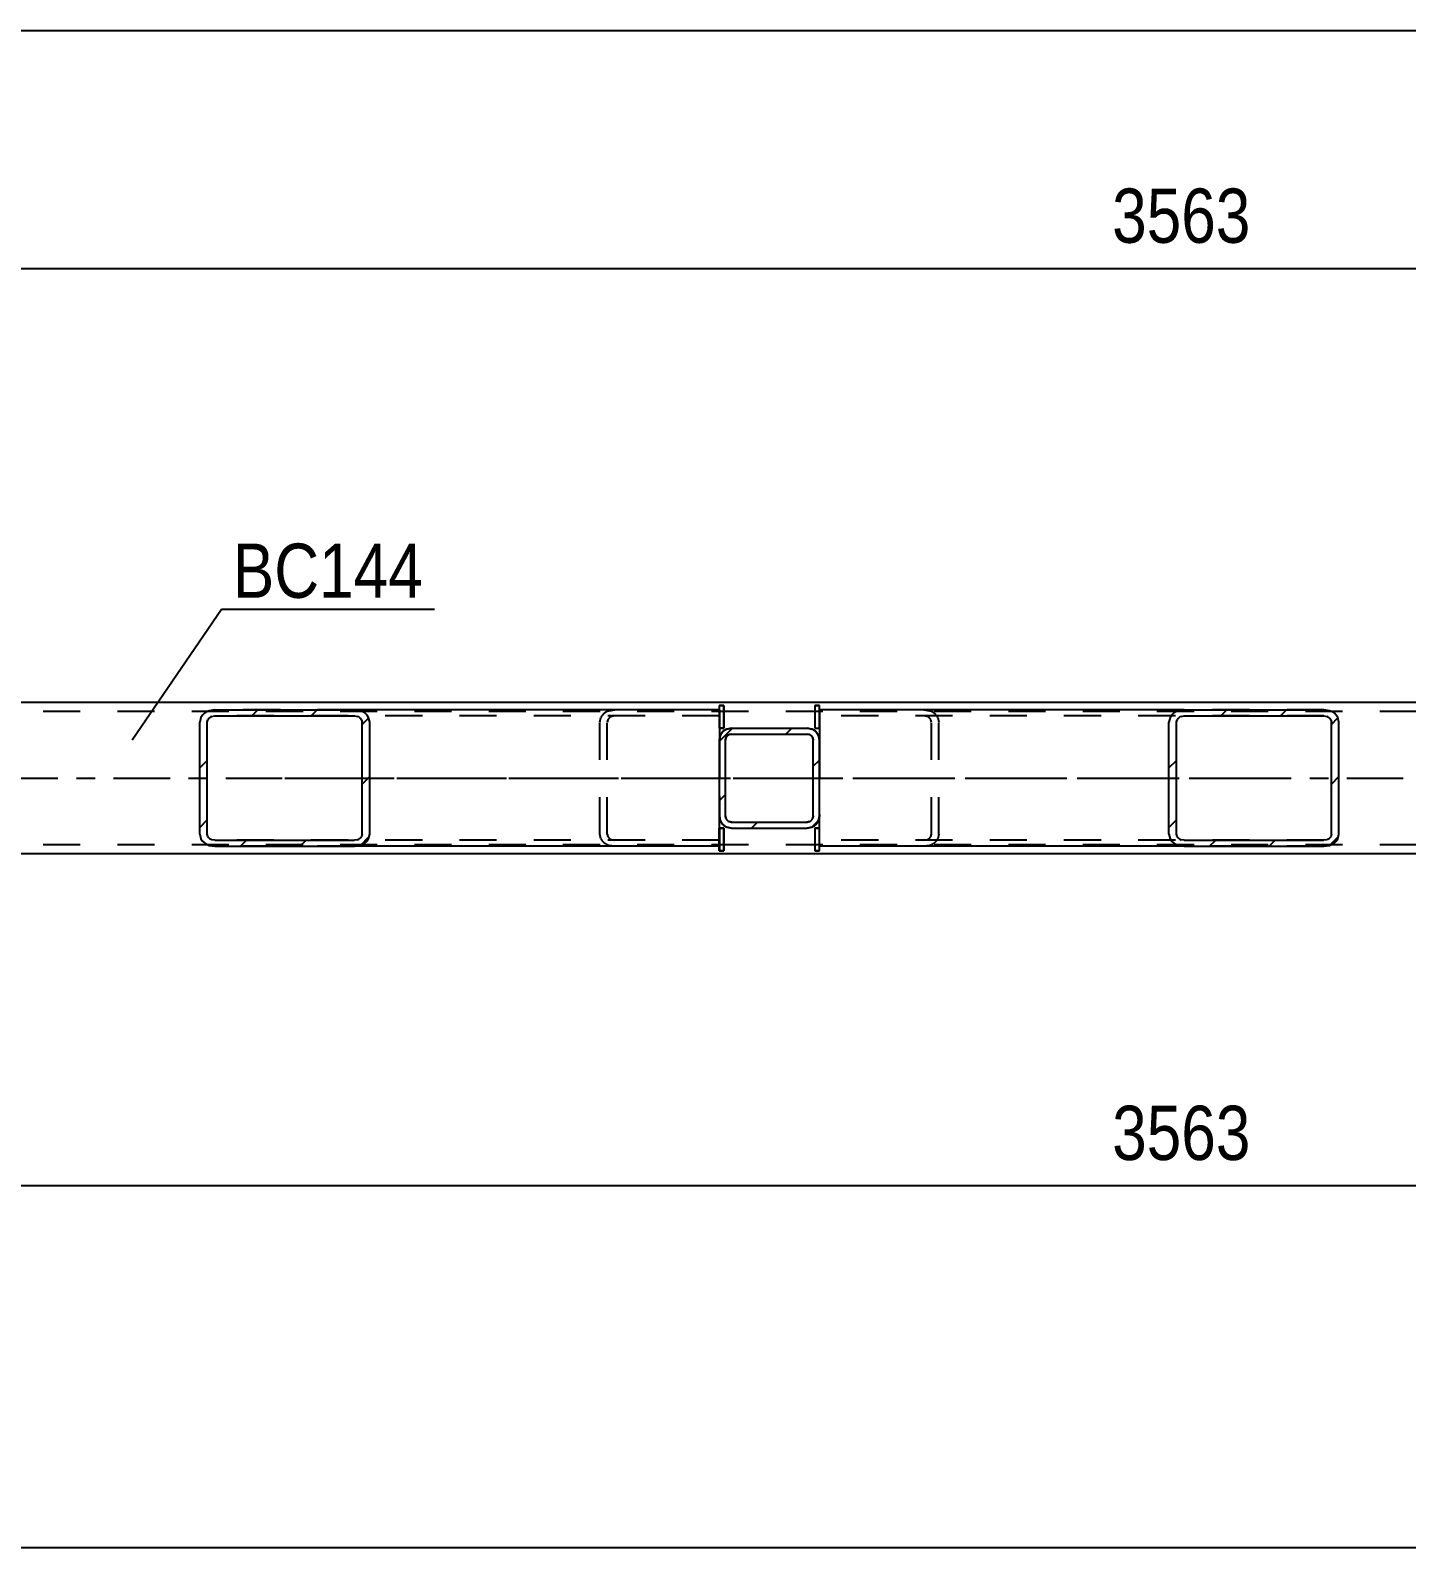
# Model space of a CAD drawing. Header units: millimetres. Extents: x -46 to 795, y -429 to 165.
# Drawn here: x 79.5 to 152.2, y -263.8 to -183.7 of the extents above; entities that cross this region are included whole.
import ezdxf

# ---------------------------------------------------------------- set-up
doc = ezdxf.new("R2010")
doc.units = ezdxf.units.MM
doc.linetypes.add('DXK_LINE_DOT2', pattern=[3.9198, 1.9599, -1.9599])
doc.linetypes.add('DXK_LINE_DOT3', pattern=[5.9187, 2.979, -0.9799, 0.9799, -0.9799])
doc.styles.add('Arial Narrow', font='ARIALN.TTF', dxfattribs={"height": 0.2})

# ---------------------------------------------------------------- blocks, each defined once
blk = doc.blocks.new('Part-761550471-7079 - 7013')
at = {"color": 2, "linetype": 'Continuous'}
for p, q in [((547.741, -219.138), (12.9, -219.138)), ((547.741, -227.138), (12.9, -227.138))]:
    blk.add_line(p, q, dxfattribs=at)
at = {"color": 7, "linetype": 'DXK_LINE_DOT2'}
for p, q in [((552.541, -219.618), (12.9, -219.618)), ((552.541, -226.658), (12.9, -226.658))]:
    blk.add_line(p, q, dxfattribs=at)
at = {"color": 7, "linetype": 'DXK_LINE_DOT3'}
blk.add_line((12.9, -223.138), (552.541, -223.138), dxfattribs=at)
blk = doc.blocks.new('Part-761550471-7080 - 7013')
at = {"color": 2, "linetype": 'Continuous'}
for p, q in [((120.941, -219.298), (120.941, -219.298)), ((120.941, -219.298), (120.941, -220.498)), ((121.181, -219.298), (120.941, -219.298)), ((121.181, -219.298), (121.181, -219.298)), ((121.181, -220.498), (121.181, -219.298)), ((120.941, -220.498), (121.181, -220.498))]:
    blk.add_line(p, q, dxfattribs=at)
at = {"color": 7, "linetype": 'DXK_LINE_DOT2'}
for p, q in [((120.941, -219.298), (121.181, -219.298)), ((120.941, -219.298), (120.941, -219.298)), ((120.941, -220.498), (121.181, -220.498))]:
    blk.add_line(p, q, dxfattribs=at)
blk = doc.blocks.new('Part-761550471-7081 - 7013')
at = {"color": 2, "linetype": 'Continuous'}
for p, q in [((120.941, -225.778), (120.941, -226.978)), ((121.181, -225.778), (120.941, -225.778)), ((121.181, -226.978), (121.181, -225.778)), ((120.941, -226.978), (120.941, -226.978)), ((120.941, -226.978), (121.181, -226.978)), ((121.181, -226.978), (121.181, -226.978))]:
    blk.add_line(p, q, dxfattribs=at)
at = {"color": 7, "linetype": 'DXK_LINE_DOT2'}
for p, q in [((120.941, -225.778), (121.181, -225.778)), ((121.181, -226.978), (120.941, -226.978))]:
    blk.add_line(p, q, dxfattribs=at)
blk = doc.blocks.new('Part-761550471-7139 - 7013')
at = {"linetype": 'Continuous'}
h = blk.add_hatch(dxfattribs=at)
h.set_pattern_fill('', scale=0.7, style=0, pattern_type=0)
h.set_pattern_definition([(45, (96.9544, -226.6894), (-1.57154, 1.57154), [])])
h.paths.add_polyline_path([(96.649, -226.738), (96.954, -226.689), (97.213, -226.551), (97.386, -226.343), (97.447, -226.098), (97.447, -220.178), (97.386, -219.933), (97.213, -219.726), (96.954, -219.587), (96.649, -219.538), (89.268, -219.538), (88.963, -219.587), (88.704, -219.726), (88.531, -219.933), (88.471, -220.178), (88.471, -226.098), (88.531, -226.343), (88.704, -226.551), (88.963, -226.689), (89.268, -226.738)])
h.paths.add_polyline_path([(89.116, -226.394), (88.986, -226.324), (88.9, -226.221), (88.87, -226.098), (88.87, -220.178), (88.9, -220.056), (88.986, -219.952), (89.116, -219.882), (89.268, -219.858), (96.649, -219.858), (96.802, -219.882), (96.931, -219.952), (97.018, -220.056), (97.048, -220.178), (97.048, -226.098), (97.018, -226.221), (96.931, -226.324), (96.802, -226.394), (96.649, -226.418), (89.268, -226.418)])
at = {"color": 2, "linetype": 'Continuous'}
for p, q in [((88.531, -219.933), (88.471, -220.178)), ((88.471, -226.098), (88.471, -220.178)), ((88.87, -220.178), (88.9, -220.056)), ((88.87, -226.098), (88.87, -220.178)), ((89.268, -219.538), (88.963, -219.587)), ((89.116, -219.882), (89.268, -219.858)), ((89.268, -219.538), (96.649, -219.538)), ((89.268, -219.858), (96.649, -219.858)), ((115.901, -219.538), (96.649, -219.538)), ((96.954, -219.587), (96.649, -219.538)), ((96.649, -219.858), (96.802, -219.882)), ((97.018, -220.056), (97.048, -220.178)), ((97.048, -226.098), (97.048, -220.178)), ((97.447, -220.178), (97.386, -219.933)), ((97.447, -226.098), (97.447, -220.178)), ((115.901, -220.498), (115.901, -221.138)), ((115.901, -225.778), (115.901, -225.138)), ((88.471, -226.098), (88.531, -226.343)), ((88.9, -226.221), (88.87, -226.098)), ((88.963, -226.689), (89.268, -226.738)), ((89.268, -226.418), (89.116, -226.394)), ((89.268, -226.418), (96.649, -226.418)), ((96.802, -226.394), (96.649, -226.418)), ((96.649, -226.738), (96.954, -226.689)), ((97.048, -226.098), (97.018, -226.221)), ((97.386, -226.343), (97.447, -226.098)), ((89.268, -226.738), (96.649, -226.738)), ((115.901, -226.738), (96.649, -226.738))]:
    blk.add_line(p, q, dxfattribs=at)
at = {"color": 7, "linetype": 'DXK_LINE_DOT2'}
for p, q in [((96.649, -219.538), (89.268, -219.538)), ((115.901, -219.858), (89.268, -219.858)), ((109.586, -220.178), (109.646, -219.933)), ((109.586, -226.098), (109.586, -220.178)), ((110.015, -220.056), (109.985, -220.178)), ((109.985, -226.098), (109.985, -220.178)), ((110.078, -219.587), (110.384, -219.538)), ((110.384, -219.858), (110.231, -219.882)), ((115.901, -219.538), (115.901, -220.498)), ((115.901, -220.178), (115.901, -225.138)), ((115.901, -221.138), (115.901, -225.138)), ((115.901, -226.738), (115.901, -225.778)), ((115.901, -226.418), (89.268, -226.418)), ((109.646, -226.343), (109.586, -226.098)), ((109.985, -226.098), (110.015, -226.221)), ((110.384, -226.738), (110.078, -226.689)), ((110.231, -226.394), (110.384, -226.418)), ((96.649, -226.738), (89.268, -226.738))]:
    blk.add_line(p, q, dxfattribs=at)
at = {"color": 7, "linetype": 'DXK_LINE_DOT3'}
blk.add_line((92.959, -223.138), (120.046, -223.138), dxfattribs=at)
at = {"color": 2, "linetype": 'Continuous'}
for centre, radius, start, end in [((89.176, -220.294), 0.738, 106.71777, 150.74896), ((89.222, -220.236), 0.369, 106.71777, 150.74896), ((96.696, -220.236), 0.369, 29.25104, 73.28223), ((96.742, -220.294), 0.738, 29.25104, 73.28223), ((89.176, -225.982), 0.738, 209.25104, 253.28223), ((89.222, -226.04), 0.369, 209.25104, 253.28223), ((96.696, -226.04), 0.369, 286.71777, 330.74896), ((96.742, -225.982), 0.738, 286.71777, 330.74896)]:
    blk.add_arc(centre, radius, start, end, dxfattribs=at)
at = {"color": 7, "linetype": 'DXK_LINE_DOT2'}
for centre, radius, start, end in [((110.291, -220.294), 0.738, 106.71777, 150.74896), ((110.337, -220.236), 0.369, 106.71777, 150.74896), ((110.291, -225.982), 0.738, 209.25104, 253.28223), ((110.337, -226.04), 0.369, 209.25104, 253.28223)]:
    blk.add_arc(centre, radius, start, end, dxfattribs=at)
blk = doc.blocks.new('Part-761550471-7111 - 7013')
at = {"linetype": 'Continuous'}
h = blk.add_hatch(dxfattribs=at)
h.set_pattern_fill('', scale=0.7, style=0, pattern_type=0)
h.set_pattern_definition([(45, (148.1187, -226.6894), (-1.57154, 1.57154), [])])
h.paths.add_polyline_path([(147.813, -226.738), (148.119, -226.689), (148.378, -226.551), (148.55, -226.343), (148.611, -226.098), (148.611, -220.178), (148.55, -219.933), (148.378, -219.726), (148.119, -219.587), (147.813, -219.538), (140.433, -219.538), (140.127, -219.587), (139.869, -219.726), (139.696, -219.933), (139.635, -220.178), (139.635, -226.098), (139.696, -226.343), (139.869, -226.551), (140.127, -226.689), (140.433, -226.738)])
h.paths.add_polyline_path([(140.28, -226.394), (140.151, -226.324), (140.064, -226.221), (140.034, -226.098), (140.034, -220.178), (140.064, -220.056), (140.151, -219.952), (140.28, -219.882), (140.433, -219.858), (147.813, -219.858), (147.966, -219.882), (148.095, -219.952), (148.182, -220.056), (148.212, -220.178), (148.212, -226.098), (148.182, -226.221), (148.095, -226.324), (147.966, -226.394), (147.813, -226.418), (140.433, -226.418)])
at = {"color": 2, "linetype": 'Continuous'}
for p, q in [((140.433, -219.538), (121.181, -219.538)), ((139.696, -219.933), (139.635, -220.178)), ((139.635, -226.098), (139.635, -220.178)), ((140.034, -220.178), (140.064, -220.056)), ((140.034, -226.098), (140.034, -220.178)), ((140.433, -219.538), (140.127, -219.587)), ((140.28, -219.882), (140.433, -219.858)), ((140.433, -219.538), (147.813, -219.538)), ((140.433, -219.858), (147.813, -219.858)), ((148.119, -219.587), (147.813, -219.538)), ((147.813, -219.858), (147.966, -219.882)), ((148.182, -220.056), (148.212, -220.178)), ((148.212, -226.098), (148.212, -220.178)), ((148.611, -220.178), (148.55, -219.933)), ((148.611, -226.098), (148.611, -220.178)), ((121.181, -220.498), (121.181, -221.138)), ((121.181, -225.778), (121.181, -225.138)), ((139.635, -226.098), (139.696, -226.343)), ((140.064, -226.221), (140.034, -226.098)), ((140.127, -226.689), (140.433, -226.738)), ((140.433, -226.418), (140.28, -226.394)), ((140.433, -226.418), (147.813, -226.418)), ((147.966, -226.394), (147.813, -226.418)), ((147.813, -226.738), (148.119, -226.689)), ((148.212, -226.098), (148.182, -226.221)), ((148.55, -226.343), (148.611, -226.098)), ((140.433, -226.738), (121.181, -226.738)), ((140.433, -226.738), (147.813, -226.738))]:
    blk.add_line(p, q, dxfattribs=at)
at = {"color": 7, "linetype": 'DXK_LINE_DOT2'}
for p, q in [((121.181, -219.538), (121.181, -220.498)), ((121.181, -219.538), (121.181, -219.858)), ((147.813, -219.858), (121.181, -219.858)), ((126.698, -219.538), (127.004, -219.587)), ((126.851, -219.882), (126.698, -219.858)), ((127.097, -220.178), (127.067, -220.056)), ((127.097, -226.098), (127.097, -220.178)), ((127.435, -219.933), (127.496, -220.178)), ((127.496, -226.098), (127.496, -220.178)), ((147.813, -219.538), (140.433, -219.538)), ((121.181, -221.138), (121.181, -225.138)), ((121.181, -226.738), (121.181, -225.778)), ((147.813, -226.418), (121.181, -226.418)), ((126.698, -226.418), (126.851, -226.394)), ((127.004, -226.689), (126.698, -226.738)), ((127.067, -226.221), (127.097, -226.098)), ((127.496, -226.098), (127.435, -226.343)), ((147.813, -226.738), (140.433, -226.738))]:
    blk.add_line(p, q, dxfattribs=at)
at = {"color": 7, "linetype": 'DXK_LINE_DOT3'}
blk.add_line((117.036, -223.138), (144.123, -223.138), dxfattribs=at)
at = {"color": 7, "linetype": 'DXK_LINE_DOT2'}
for centre, radius, start, end in [((126.745, -220.236), 0.369, 29.25104, 73.28223), ((126.791, -220.294), 0.738, 29.25104, 73.28223), ((126.745, -226.04), 0.369, 286.71777, 330.74896), ((126.791, -225.982), 0.738, 286.71777, 330.74896)]:
    blk.add_arc(centre, radius, start, end, dxfattribs=at)
at = {"color": 2, "linetype": 'Continuous'}
for centre, radius, start, end in [((140.34, -220.294), 0.738, 106.71777, 150.74896), ((140.386, -220.236), 0.369, 106.71777, 150.74896), ((147.86, -220.236), 0.369, 29.25104, 73.28223), ((147.906, -220.294), 0.738, 29.25104, 73.28223), ((140.34, -225.982), 0.738, 209.25104, 253.28223), ((140.386, -226.04), 0.369, 209.25104, 253.28223), ((147.86, -226.04), 0.369, 286.71777, 330.74896), ((147.906, -225.982), 0.738, 286.71777, 330.74896)]:
    blk.add_arc(centre, radius, start, end, dxfattribs=at)
blk = doc.blocks.new('Part-761550471-7124 - 7013')
at = {"linetype": 'Continuous'}
h = blk.add_hatch(dxfattribs=at)
h.set_pattern_fill('', scale=0.7, style=0, pattern_type=0)
h.set_pattern_definition([(45, (120.7858, -225.7294), (-1.57154, 1.57154), [])])
h.paths.add_polyline_path([(120.541, -225.778), (120.786, -225.729), (120.993, -225.591), (121.132, -225.383), (121.181, -225.138), (121.181, -221.138), (121.132, -220.893), (120.993, -220.686), (120.786, -220.547), (120.541, -220.498), (116.541, -220.498), (116.296, -220.547), (116.088, -220.686), (115.95, -220.893), (115.901, -221.138), (115.901, -225.138), (115.95, -225.383), (116.088, -225.591), (116.296, -225.729), (116.541, -225.778)])
h.paths.add_polyline_path([(116.418, -225.434), (116.315, -225.364), (116.245, -225.261), (116.221, -225.138), (116.221, -221.138), (116.245, -221.016), (116.315, -220.912), (116.418, -220.842), (116.541, -220.818), (120.541, -220.818), (120.663, -220.842), (120.767, -220.912), (120.837, -221.016), (120.861, -221.138), (120.861, -225.138), (120.837, -225.261), (120.767, -225.364), (120.663, -225.434), (120.541, -225.458), (116.541, -225.458)])
at = {"color": 7, "linetype": 'DXK_LINE_DOT2'}
for p, q in [((115.901, -221.138), (115.95, -220.893)), ((116.245, -221.016), (116.221, -221.138)), ((116.296, -220.547), (116.541, -220.498)), ((116.541, -220.818), (116.418, -220.842)), ((116.541, -220.498), (120.541, -220.498)), ((116.541, -220.818), (120.541, -220.818)), ((120.541, -220.498), (120.786, -220.547)), ((120.663, -220.842), (120.541, -220.818)), ((120.861, -221.138), (120.837, -221.016)), ((121.132, -220.893), (121.181, -221.138)), ((115.901, -225.138), (115.901, -221.138)), ((116.221, -225.138), (116.221, -221.138)), ((120.861, -225.138), (120.861, -221.138)), ((121.181, -225.138), (121.181, -221.138)), ((115.95, -225.383), (115.901, -225.138)), ((116.221, -225.138), (116.245, -225.261)), ((116.541, -225.778), (116.296, -225.729)), ((116.418, -225.434), (116.541, -225.458)), ((116.541, -225.458), (120.541, -225.458)), ((116.541, -225.778), (120.541, -225.778)), ((120.541, -225.458), (120.663, -225.434)), ((120.786, -225.729), (120.541, -225.778)), ((120.837, -225.261), (120.861, -225.138)), ((121.181, -225.138), (121.132, -225.383))]:
    blk.add_line(p, q, dxfattribs=at)
at = {"color": 2, "linetype": 'Continuous'}
for p, q in [((115.95, -220.893), (115.901, -221.138)), ((116.221, -221.138), (116.245, -221.016)), ((116.541, -220.498), (116.296, -220.547)), ((116.418, -220.842), (116.541, -220.818)), ((116.541, -220.498), (120.541, -220.498)), ((116.541, -220.818), (120.541, -220.818)), ((120.786, -220.547), (120.541, -220.498)), ((120.541, -220.818), (120.663, -220.842)), ((120.837, -221.016), (120.861, -221.138)), ((121.181, -221.138), (121.132, -220.893)), ((115.901, -225.138), (115.901, -221.138)), ((116.221, -225.138), (116.221, -221.138)), ((120.861, -225.138), (120.861, -221.138)), ((121.181, -225.138), (121.181, -221.138)), ((115.901, -225.138), (115.95, -225.383)), ((116.245, -225.261), (116.221, -225.138)), ((116.296, -225.729), (116.541, -225.778)), ((116.541, -225.458), (116.418, -225.434)), ((116.541, -225.458), (120.541, -225.458)), ((116.541, -225.778), (120.541, -225.778)), ((120.663, -225.434), (120.541, -225.458)), ((120.541, -225.778), (120.786, -225.729)), ((120.861, -225.138), (120.837, -225.261)), ((121.132, -225.383), (121.181, -225.138))]:
    blk.add_line(p, q, dxfattribs=at)
at = {"color": 7, "linetype": 'DXK_LINE_DOT3'}
blk.add_line((118.541, -223.138), (118.541, -223.138), dxfattribs=at)
at = {"color": 7, "linetype": 'DXK_LINE_DOT2'}
for centre, radius, start, end in [((116.541, -221.138), 0.64, 112.5, 157.5), ((116.541, -221.138), 0.32, 112.5, 157.5), ((120.541, -221.138), 0.32, 22.5, 67.5), ((120.541, -221.138), 0.64, 22.5, 67.5), ((116.541, -225.138), 0.64, 202.5, 247.5), ((116.541, -225.138), 0.32, 202.5, 247.5), ((120.541, -225.138), 0.32, 292.5, 337.5), ((120.541, -225.138), 0.64, 292.5, 337.5)]:
    blk.add_arc(centre, radius, start, end, dxfattribs=at)
at = {"color": 2, "linetype": 'Continuous'}
for centre, radius, start, end in [((116.541, -221.138), 0.64, 112.5, 157.5), ((116.541, -221.138), 0.32, 112.5, 157.5), ((120.541, -221.138), 0.32, 22.5, 67.5), ((120.541, -221.138), 0.64, 22.5, 67.5), ((116.541, -225.138), 0.64, 202.5, 247.5), ((116.541, -225.138), 0.32, 202.5, 247.5), ((120.541, -225.138), 0.32, 292.5, 337.5), ((120.541, -225.138), 0.64, 292.5, 337.5)]:
    blk.add_arc(centre, radius, start, end, dxfattribs=at)
blk = doc.blocks.new('Part-761550471-7220 - 7013')
at = {"color": 7, "linetype": 'DXK_LINE_DOT2'}
for p, q in [((115.9, -226.738), (115.9, -225.778)), ((115.9, -225.778), (116.14, -225.778)), ((115.9, -225.778), (115.901, -225.778)), ((116.14, -225.778), (116.14, -226.978)), ((116.14, -225.778), (116.141, -225.778)), ((116.14, -226.978), (115.9, -226.978)), ((115.9, -226.978), (115.901, -226.978)), ((116.14, -226.978), (116.141, -226.978))]:
    blk.add_line(p, q, dxfattribs=at)
at = {"color": 2, "linetype": 'Continuous'}
for p, q in [((115.901, -225.778), (115.901, -226.978)), ((116.141, -225.778), (115.901, -225.778)), ((116.141, -226.978), (116.141, -225.778)), ((115.9, -226.978), (115.9, -226.738)), ((115.901, -226.978), (116.141, -226.978))]:
    blk.add_line(p, q, dxfattribs=at)
blk = doc.blocks.new('Part-761550471-7221 - 7013')
at = {"color": 2, "linetype": 'Continuous'}
for p, q in [((115.9, -219.298), (115.9, -219.538)), ((116.141, -219.298), (115.901, -219.298)), ((115.901, -220.498), (115.901, -219.298)), ((116.141, -220.498), (116.141, -219.298)), ((115.901, -220.498), (116.141, -220.498))]:
    blk.add_line(p, q, dxfattribs=at)
at = {"color": 7, "linetype": 'DXK_LINE_DOT2'}
for p, q in [((115.9, -219.298), (116.14, -219.298)), ((115.9, -219.298), (115.901, -219.298)), ((116.14, -219.298), (116.14, -220.498)), ((116.14, -219.298), (116.141, -219.298)), ((115.9, -219.538), (115.9, -220.498)), ((116.14, -220.498), (115.9, -220.498)), ((115.9, -220.498), (115.901, -220.498)), ((116.14, -220.498), (116.141, -220.498))]:
    blk.add_line(p, q, dxfattribs=at)
blk = doc.blocks.new('StraightDimension-761550471-7345 - 7013')
at = {"color": 7, "linetype": 'Continuous'}
for p, q in [((69.044, -231.092), (69.044, -187.613)), ((211.544, -216.82), (211.544, -187.613)), ((70.544, -195.625), (67.544, -196.825)), ((69.044, -196.225), (211.544, -196.225)), ((210.044, -196.825), (213.044, -195.625))]:
    blk.add_line(p, q, dxfattribs=at)
at = {"color": 0}
blk.add_wipeout([(144.55, -195.475), (144.55, -191.275), (136.038, -191.275), (136.038, -195.475)], dxfattribs=at)
at = {"color": 3, "style": 'Arial Narrow'}
blk.add_text('3563', height=2.8633, dxfattribs=at).set_placement((136.638, -194.875))
at = {"color": 0, "linetype": 'Continuous'}
blk.add_wipeout([(210.944, -187.013), (206.744, -187.013), (206.744, -195.525), (210.944, -195.525)], dxfattribs=at)
at = {"color": 3, "linetype": 'Continuous', "style": 'Arial Narrow'}
blk.add_text('6049', height=2.8633, rotation=90.00021, dxfattribs=at).set_placement((210.344, -194.925))
blk = doc.blocks.new('StraightDimension-761550471-7388 - 7013')
at = {"color": 7, "linetype": 'Continuous'}
for p, q in [((69.044, -214.5), (69.044, -253.262)), ((211.546, -234.586), (211.546, -253.262)), ((70.544, -244.05), (67.544, -245.25)), ((210.046, -245.25), (213.046, -244.05)), ((69.044, -244.65), (211.546, -244.65))]:
    blk.add_line(p, q, dxfattribs=at)
at = {"color": 0}
blk.add_wipeout([(144.551, -243.9), (144.551, -239.7), (136.039, -239.7), (136.039, -243.9)], dxfattribs=at)
at = {"color": 3, "style": 'Arial Narrow'}
blk.add_text('3563', height=2.8633, dxfattribs=at).set_placement((136.639, -243.3))
at = {"color": 0, "linetype": 'Continuous'}
blk.add_wipeout([(210.946, -245.35), (206.746, -245.35), (206.746, -253.862), (210.946, -253.862)], dxfattribs=at)
at = {"color": 3, "linetype": 'Continuous', "style": 'Arial Narrow'}
blk.add_text('6049', height=2.8633, rotation=90.00021, dxfattribs=at).set_placement((210.346, -253.262))
blk = doc.blocks.new('StraightDimension-761550471-19674 - 7013')
at = {"color": 7, "linetype": 'Continuous'}
blk.add_line((0.001, -263.768), (552.541, -263.768), dxfattribs=at)
blk = doc.blocks.new('StraightDimension-761550471-23281 - 7013')
at = {"color": 7, "linetype": 'Continuous'}
blk.add_line((-1, -183.659), (553.541, -183.659), dxfattribs=at)
blk = doc.blocks.new('Mark-761550471-7075 - 7013')
at = {"color": 30, "linetype": 'Continuous'}
for p, q in [((84.898, -221.121), (89.617, -214.219)), ((89.617, -214.219), (100.865, -214.219))]:
    blk.add_line(p, q, dxfattribs=at)
at = {"color": 0}
blk.add_wipeout([(100.265, -213.619), (100.265, -210.619), (90.217, -210.619), (90.217, -213.619)], dxfattribs=at)
blk.add_wipeout([(100.265, -213.619), (100.265, -210.619), (90.217, -210.619), (90.217, -213.619)], dxfattribs=at)
at = {"color": 3, "style": 'Arial Narrow'}
blk.add_text('BC144', height=2.8633, dxfattribs=at).set_placement((90.217, -213.619))

msp = doc.modelspace()

# ---------------------------------------------------------------- block references
for name in ['Part-761550471-7079 - 7013', 'Part-761550471-7221 - 7013', 'Part-761550471-7080 - 7013', 'Part-761550471-7139 - 7013', 'Part-761550471-7111 - 7013', 'Part-761550471-7124 - 7013', 'Part-761550471-7220 - 7013', 'Part-761550471-7081 - 7013']:
    msp.add_blockref(name, (0, 0))

# ---------------------------------------------------------------- next in the draw order: block references
msp.add_blockref('StraightDimension-761550471-7345 - 7013', (0, 0))

# ---------------------------------------------------------------- next in the draw order: block references
for name in ['StraightDimension-761550471-23281 - 7013', 'StraightDimension-761550471-7388 - 7013']:
    msp.add_blockref(name, (0, 0))

# ---------------------------------------------------------------- next in the draw order: block references
for name in ['Mark-761550471-7075 - 7013', 'StraightDimension-761550471-19674 - 7013']:
    msp.add_blockref(name, (0, 0))

doc.saveas('drawing.dxf')
